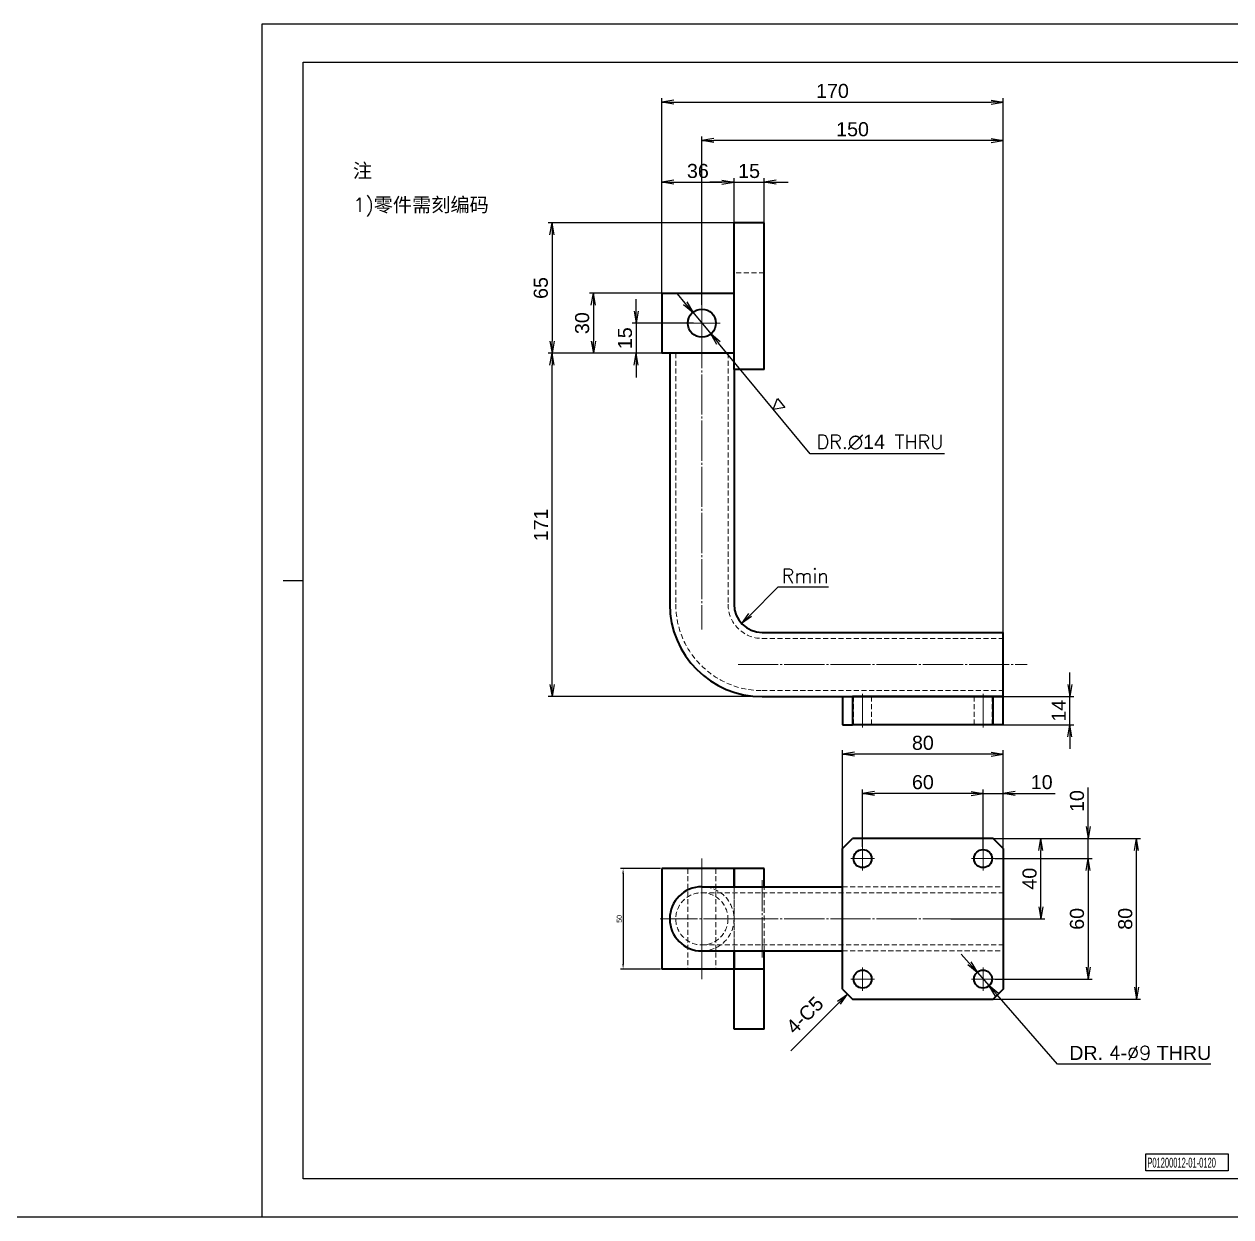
# Model space of a CAD drawing. Header units: millimetres. Extents: x 1842 to 16330, y -758 to 3963.
# Drawn here: x 7735 to 8336, y 2038 to 2632 of the extents above; entities that cross this region are included whole.
import ezdxf
from ezdxf.enums import TextEntityAlignment as Align

# ---------------------------------------------------------------- set-up
doc = ezdxf.new("R2010")
doc.units = ezdxf.units.MM
doc.linetypes.add('CENTER-HOKUTO', pattern=[23, 20, -1, 1, -1])
doc.linetypes.add('HIDDEN-HOKUTO', pattern=[3.8, 2.5, -1.3])
doc.layers.add('AM_7', color=2, linetype='CENTER-HOKUTO', lineweight=30)
doc.layers.add('AM_HID', color=1, linetype='HIDDEN-HOKUTO', lineweight=25)
doc.layers.add('title_frame', color=7, linetype='Continuous')
doc.layers.add('word_dim', color=253, linetype='Continuous')
doc.styles.add('MX_NOTE_STANDARD', font='txt.shx', dxfattribs={"bigfont": 'bigfont.shx'})
doc.styles.get("Standard").update_dxf_attribs({"font": 'arial.ttf'})
doc.dimstyles.new('HKT 1-2', dxfattribs={"dimscale": 2, "dimtxt": 3.5, "dimasz": 3, "dimexe": 1, "dimexo": 0, "dimgap": 1, "dimtad": 3, "dimdsep": 46, "dimtxsty": 'Standard', "dimblk1": 'OPEN', "dimblk2": 'OPEN', "dimsah": 1, "dimcen": 0, "dimclrd": 256, "dimclre": 256, "dimclrt": 3, "dimazin": 2, "dimtfac": 1, "dimtmove": 0, "dimatfit": 3, "dimldrblk": 'OPEN', "dimfxl": 0, "dimtolj": 1, "dimlwd": 25, "dimlwe": 25, "dimarcsym": 0})
doc.dimstyles.new('HKT 1-2$3', dxfattribs={"dimscale": 2, "dimtxt": 3.5, "dimasz": 3, "dimexe": 1, "dimexo": 0, "dimgap": 1, "dimtad": 3, "dimtoh": 1, "dimdsep": 46, "dimtxsty": 'Standard', "dimblk1": 'OPEN', "dimblk2": 'OPEN', "dimsah": 1, "dimcen": 0, "dimclrd": 256, "dimclre": 256, "dimclrt": 3, "dimazin": 2, "dimtfac": 1, "dimtmove": 0, "dimatfit": 3, "dimldrblk": 'OPEN', "dimfxl": 0, "dimtolj": 1, "dimlwd": 25, "dimlwe": 25, "dimarcsym": 0})
doc.dimstyles.new('HKT 1-2$4', dxfattribs={"dimscale": 2, "dimtxt": 3.5, "dimasz": 3, "dimexe": 1, "dimexo": 0, "dimgap": 1, "dimtad": 3, "dimtoh": 1, "dimdsep": 46, "dimtxsty": 'Standard', "dimblk1": 'OPEN', "dimblk2": 'OPEN', "dimsah": 1, "dimcen": 0, "dimclrd": 256, "dimclre": 256, "dimclrt": 3, "dimazin": 2, "dimtfac": 1, "dimtmove": 0, "dimatfit": 3, "dimldrblk": 'OPEN', "dimfxl": 0, "dimtolj": 1, "dimlwd": 25, "dimlwe": 25, "dimarcsym": 0})
doc.dimstyles.new('ISO-25', dxfattribs={"dimtxt": 2.5, "dimasz": 2.5, "dimexe": 1.25, "dimexo": 0.625, "dimtad": 1, "dimtxsty": 'Standard', "dimcen": 2.5, "dimadec": 0, "dimazin": 0, "dimtfac": 1, "dimtmove": 0, "dimatfit": 3, "dimfxl": 0, "dimarcsym": 0})

# ---------------------------------------------------------------- blocks, each defined once
blk = doc.blocks.new('_Open')
at = {"color": 0, "lineweight": -2}
for p, q in [((-1, 0.17), (0, 0)), ((-1, -0.17), (0, 0)), ((0, 0), (-1, 0))]:
    blk.add_line(p, q, dxfattribs=at)
blk = doc.blocks.new('*D169')
at = {"layer": 'DEFPOINTS', "color": 0, "ltscale": 2, "transparency": 16777216}
for p in [(8222.21, 2296.96), (8255.37, 2296.96), (8222.21, 2282.96)]:
    blk.add_point(p, dxfattribs=at)
at = {"layer": 'word_dim', "lineweight": 25, "ltscale": 2, "transparency": 16777216}
for p, q in [((8255.37, 2302.96), (8255.37, 2308.96)), ((8222.21, 2296.96), (8257.37, 2296.96)), ((8255.37, 2282.96), (8255.37, 2296.96)), ((8222.21, 2282.96), (8257.37, 2282.96)), ((8255.37, 2276.96), (8255.37, 2270.96))]:
    blk.add_line(p, q, dxfattribs=at)
at = {"layer": 'word_dim', "lineweight": 25, "ltscale": 2, "transparency": 16777216, "xscale": 6, "yscale": 6, "zscale": 6}
for p, rotation in [((8255.37, 2296.96), 270), ((8255.37, 2282.96), 90)]:
    blk.add_blockref('_Open', p, dxfattribs=dict(at, rotation=rotation))
at = {"layer": 'word_dim', "color": 3, "ltscale": 2, "transparency": 16777216, "insert": (8249.86, 2289.96), "char_height": 7, "attachment_point": 5, "rotation": 90}
blk.add_mtext('\\A1;14', dxfattribs=at)
blk = doc.blocks.new('*D170')
at = {"layer": 'DEFPOINTS', "color": 0, "ltscale": 2, "transparency": 16777216}
for p in [(8072.21, 2573.91), (8072.21, 2492.06), (8222.21, 2328.96)]:
    blk.add_point(p, dxfattribs=at)
at = {"layer": 'word_dim', "lineweight": 25, "ltscale": 2, "transparency": 16777216}
for p, q in [((8072.21, 2492.06), (8072.21, 2575.91)), ((8216.21, 2573.91), (8078.21, 2573.91)), ((8222.21, 2328.96), (8222.21, 2575.91))]:
    blk.add_line(p, q, dxfattribs=at)
at = {"layer": 'word_dim', "lineweight": 25, "ltscale": 2, "transparency": 16777216, "xscale": 6, "yscale": 6, "zscale": 6, "rotation": 180}
blk.add_blockref('_Open', (8072.21, 2573.91), dxfattribs=at)
at = {"layer": 'word_dim', "lineweight": 25, "ltscale": 2, "transparency": 16777216, "xscale": 6, "yscale": 6, "zscale": 6}
blk.add_blockref('_Open', (8222.21, 2573.91), dxfattribs=at)
at = {"layer": 'word_dim', "color": 3, "ltscale": 2, "transparency": 16777216, "insert": (8147.21, 2579.49), "char_height": 7, "attachment_point": 5}
blk.add_mtext('\\A1;150', dxfattribs=at)
blk = doc.blocks.new('*D171')
at = {"layer": 'DEFPOINTS', "color": 0, "ltscale": 2, "transparency": 16777216}
for p in [(8222.21, 2592.99), (8052.21, 2497.96), (8222.21, 2296.96)]:
    blk.add_point(p, dxfattribs=at)
at = {"layer": 'word_dim', "lineweight": 25, "ltscale": 2, "transparency": 16777216}
for p, q in [((8052.21, 2497.96), (8052.21, 2594.99)), ((8058.21, 2592.99), (8216.21, 2592.99)), ((8222.21, 2296.96), (8222.21, 2594.99))]:
    blk.add_line(p, q, dxfattribs=at)
at = {"layer": 'word_dim', "lineweight": 25, "ltscale": 2, "transparency": 16777216, "xscale": 6, "yscale": 6, "zscale": 6, "rotation": 180}
blk.add_blockref('_Open', (8052.21, 2592.99), dxfattribs=at)
at = {"layer": 'word_dim', "lineweight": 25, "ltscale": 2, "transparency": 16777216, "xscale": 6, "yscale": 6, "zscale": 6}
blk.add_blockref('_Open', (8222.21, 2592.99), dxfattribs=at)
at = {"layer": 'word_dim', "color": 3, "ltscale": 2, "transparency": 16777216, "insert": (8137.21, 2598.56), "char_height": 7, "attachment_point": 5}
blk.add_mtext('\\A1;170', dxfattribs=at)
blk = doc.blocks.new('*D172')
at = {"layer": 'DEFPOINTS', "color": 0, "ltscale": 2, "transparency": 16777216}
for p in [(8088.21, 2553.13), (8088.21, 2532.96), (8052.21, 2497.96)]:
    blk.add_point(p, dxfattribs=at)
at = {"layer": 'word_dim', "lineweight": 25, "ltscale": 2, "transparency": 16777216}
for p, q in [((8052.21, 2497.96), (8052.21, 2555.13)), ((8058.21, 2553.13), (8082.21, 2553.13)), ((8088.21, 2532.96), (8088.21, 2555.13))]:
    blk.add_line(p, q, dxfattribs=at)
at = {"layer": 'word_dim', "lineweight": 25, "ltscale": 2, "transparency": 16777216, "xscale": 6, "yscale": 6, "zscale": 6, "rotation": 180}
blk.add_blockref('_Open', (8052.21, 2553.13), dxfattribs=at)
at = {"layer": 'word_dim', "lineweight": 25, "ltscale": 2, "transparency": 16777216, "xscale": 6, "yscale": 6, "zscale": 6}
blk.add_blockref('_Open', (8088.21, 2553.13), dxfattribs=at)
at = {"layer": 'word_dim', "color": 3, "ltscale": 2, "transparency": 16777216, "insert": (8070.21, 2558.71), "char_height": 7, "attachment_point": 5}
blk.add_mtext('\\A1;36', dxfattribs=at)
blk = doc.blocks.new('*D173')
at = {"layer": 'DEFPOINTS', "color": 0, "ltscale": 2, "transparency": 16777216}
for p in [(8103.21, 2553.13), (8088.21, 2532.96), (8103.21, 2532.96)]:
    blk.add_point(p, dxfattribs=at)
at = {"layer": 'word_dim', "lineweight": 25, "ltscale": 2, "transparency": 16777216}
for p, q in [((8082.21, 2553.13), (8076.21, 2553.13)), ((8088.21, 2532.96), (8088.21, 2555.13)), ((8088.21, 2553.13), (8103.21, 2553.13)), ((8103.21, 2532.96), (8103.21, 2555.13)), ((8109.21, 2553.13), (8115.21, 2553.13))]:
    blk.add_line(p, q, dxfattribs=at)
at = {"layer": 'word_dim', "lineweight": 25, "ltscale": 2, "transparency": 16777216, "xscale": 6, "yscale": 6, "zscale": 6}
blk.add_blockref('_Open', (8088.21, 2553.13), dxfattribs=at)
at = {"layer": 'word_dim', "lineweight": 25, "ltscale": 2, "transparency": 16777216, "xscale": 6, "yscale": 6, "zscale": 6, "rotation": 180}
blk.add_blockref('_Open', (8103.21, 2553.13), dxfattribs=at)
at = {"layer": 'word_dim', "color": 3, "ltscale": 2, "transparency": 16777216, "insert": (8095.71, 2558.7), "char_height": 7, "attachment_point": 5}
blk.add_mtext('\\A1;15', dxfattribs=at)
blk = doc.blocks.new('*D174')
at = {"layer": 'DEFPOINTS', "color": 0, "ltscale": 2, "transparency": 16777216}
for p in [(8088.21, 2532.96), (7997.61, 2467.96), (8057.21, 2467.96)]:
    blk.add_point(p, dxfattribs=at)
at = {"layer": 'word_dim', "lineweight": 25, "ltscale": 2, "transparency": 16777216}
for p, q in [((8088.21, 2532.96), (7995.61, 2532.96)), ((7997.61, 2526.96), (7997.61, 2473.96)), ((8057.21, 2467.96), (7995.61, 2467.96))]:
    blk.add_line(p, q, dxfattribs=at)
at = {"layer": 'word_dim', "lineweight": 25, "ltscale": 2, "transparency": 16777216, "xscale": 6, "yscale": 6, "zscale": 6}
for p, rotation in [((7997.61, 2532.96), 90), ((7997.61, 2467.96), 270)]:
    blk.add_blockref('_Open', p, dxfattribs=dict(at, rotation=rotation))
at = {"layer": 'word_dim', "color": 3, "ltscale": 2, "transparency": 16777216, "insert": (7992.03, 2500.46), "char_height": 7, "attachment_point": 5, "rotation": 90}
blk.add_mtext('\\A1;65', dxfattribs=at)
blk = doc.blocks.new('*D175')
at = {"layer": 'DEFPOINTS', "color": 0, "ltscale": 2, "transparency": 16777216}
for p in [(8068.11, 2482.96), (8039.53, 2467.96), (8057.21, 2467.96)]:
    blk.add_point(p, dxfattribs=at)
at = {"layer": 'word_dim', "lineweight": 25, "ltscale": 2, "transparency": 16777216}
for p, q in [((8039.53, 2488.96), (8039.53, 2494.96)), ((8068.11, 2482.96), (8037.53, 2482.96)), ((8039.53, 2482.96), (8039.53, 2467.96)), ((8057.21, 2467.96), (8037.53, 2467.96)), ((8039.53, 2461.96), (8039.53, 2455.96))]:
    blk.add_line(p, q, dxfattribs=at)
at = {"layer": 'word_dim', "lineweight": 25, "ltscale": 2, "transparency": 16777216, "xscale": 6, "yscale": 6, "zscale": 6}
for p, rotation in [((8039.53, 2482.96), 270), ((8039.53, 2467.96), 90)]:
    blk.add_blockref('_Open', p, dxfattribs=dict(at, rotation=rotation))
at = {"layer": 'word_dim', "color": 3, "ltscale": 2, "transparency": 16777216, "insert": (8033.95, 2475.46), "char_height": 7, "attachment_point": 5, "rotation": 90}
blk.add_mtext('\\A1;15', dxfattribs=at)
blk = doc.blocks.new('*D176')
at = {"layer": 'DEFPOINTS', "color": 0, "ltscale": 2, "transparency": 16777216}
for p in [(8057.21, 2497.96), (8018.19, 2467.96), (8057.21, 2467.96)]:
    blk.add_point(p, dxfattribs=at)
at = {"layer": 'word_dim', "lineweight": 25, "ltscale": 2, "transparency": 16777216}
for p, q in [((8057.21, 2497.96), (8016.19, 2497.96)), ((8018.19, 2491.96), (8018.19, 2473.96)), ((8057.21, 2467.96), (8016.19, 2467.96))]:
    blk.add_line(p, q, dxfattribs=at)
at = {"layer": 'word_dim', "lineweight": 25, "ltscale": 2, "transparency": 16777216, "xscale": 6, "yscale": 6, "zscale": 6}
for p, rotation in [((8018.19, 2497.96), 90), ((8018.19, 2467.96), 270)]:
    blk.add_blockref('_Open', p, dxfattribs=dict(at, rotation=rotation))
at = {"layer": 'word_dim', "color": 3, "ltscale": 2, "transparency": 16777216, "insert": (8012.62, 2482.96), "char_height": 7, "attachment_point": 5, "rotation": 90}
blk.add_mtext('\\A1;30', dxfattribs=at)
blk = doc.blocks.new('*D177')
at = {"layer": 'DEFPOINTS', "color": 0, "ltscale": 2, "transparency": 16777216}
for p in [(7997.61, 2467.96), (8057.21, 2467.96), (8097.21, 2296.96)]:
    blk.add_point(p, dxfattribs=at)
at = {"layer": 'word_dim', "lineweight": 25, "ltscale": 2, "transparency": 16777216}
for p, q in [((8057.21, 2467.96), (7995.61, 2467.96)), ((7997.61, 2302.96), (7997.61, 2461.96)), ((8097.21, 2296.96), (7995.61, 2296.96))]:
    blk.add_line(p, q, dxfattribs=at)
at = {"layer": 'word_dim', "lineweight": 25, "ltscale": 2, "transparency": 16777216, "xscale": 6, "yscale": 6, "zscale": 6}
for p, rotation in [((7997.61, 2467.96), 90), ((7997.61, 2296.96), 270)]:
    blk.add_blockref('_Open', p, dxfattribs=dict(at, rotation=rotation))
at = {"layer": 'word_dim', "color": 3, "ltscale": 2, "transparency": 16777216, "insert": (7992.09, 2382.46), "char_height": 7, "attachment_point": 5, "rotation": 90}
blk.add_mtext('\\A1;171', dxfattribs=at)
blk = doc.blocks.new('*D178')
at = {"layer": 'DEFPOINTS', "color": 0, "ltscale": 2, "transparency": 16777216}
for p in [(8067.74, 2488.35), (8076.67, 2477.57)]:
    blk.add_point(p, dxfattribs=at)
at = {"layer": 'word_dim', "lineweight": 25, "ltscale": 2, "transparency": 16777216}
for p, q in [((8063.92, 2492.97), (8060.09, 2497.59)), ((8067.74, 2488.35), (8076.67, 2477.57)), ((8126.11, 2417.86), (8080.5, 2472.94)), ((8193.05, 2417.86), (8126.11, 2417.86))]:
    blk.add_line(p, q, dxfattribs=at)
at = {"layer": 'word_dim', "lineweight": 25, "ltscale": 2, "transparency": 16777216, "xscale": 6, "yscale": 6, "zscale": 6}
for p, rotation in [((8067.74, 2488.35), 309.6285558874514), ((8076.67, 2477.57), 129.6285558874514)]:
    blk.add_blockref('_Open', p, dxfattribs=dict(at, rotation=rotation))
at = {"layer": 'word_dim', "color": 3, "ltscale": 2, "transparency": 16777216, "insert": (8160.88, 2423.63), "char_height": 7, "attachment_point": 5}
blk.add_mtext('\\A1;{\\Fromans,bigfont|c134;DR.}∅14{\\Fromans,bigfont|c134; THRU}', dxfattribs=at)
blk = doc.blocks.new('*D179')
at = {"layer": 'DEFPOINTS', "color": 0, "ltscale": 2, "transparency": 16777216}
for p in [(8091.95, 2333.32), (8094.76, 2336.16)]:
    blk.add_point(p, dxfattribs=at)
at = {"layer": 'word_dim', "lineweight": 25, "ltscale": 2, "transparency": 16777216}
for p, q in [((8109.94, 2351.54), (8096.17, 2337.59)), ((8135.27, 2351.54), (8109.94, 2351.54))]:
    blk.add_line(p, q, dxfattribs=at)
at = {"layer": 'word_dim', "lineweight": 25, "ltscale": 2, "transparency": 16777216, "xscale": 6, "yscale": 6, "zscale": 6, "rotation": 225.3665463566019}
blk.add_blockref('_Open', (8091.95, 2333.32), dxfattribs=at)
at = {"layer": 'word_dim', "color": 3, "ltscale": 2, "transparency": 16777216, "insert": (8123.61, 2357.04), "char_height": 7, "attachment_point": 5}
blk.add_mtext('\\A1;{\\Fromans,bigfont|c134;Rmin}', dxfattribs=at)
blk = doc.blocks.new('*D180')
at = {"layer": 'DEFPOINTS', "color": 0, "ltscale": 2, "transparency": 16777216}
for p in [(8212.21, 2248.76), (8212.21, 2220.79), (8222.21, 2221.29)]:
    blk.add_point(p, dxfattribs=at)
at = {"layer": 'word_dim', "lineweight": 25, "ltscale": 2, "transparency": 16777216}
for p, q in [((8206.21, 2248.76), (8200.21, 2248.76)), ((8212.21, 2220.79), (8212.21, 2250.76)), ((8212.21, 2248.76), (8222.21, 2248.76)), ((8222.21, 2221.29), (8222.21, 2250.76)), ((8228.21, 2248.76), (8248.05, 2248.76))]:
    blk.add_line(p, q, dxfattribs=at)
at = {"layer": 'word_dim', "lineweight": 25, "ltscale": 2, "transparency": 16777216, "xscale": 6, "yscale": 6, "zscale": 6}
blk.add_blockref('_Open', (8212.21, 2248.76), dxfattribs=at)
at = {"layer": 'word_dim', "lineweight": 25, "ltscale": 2, "transparency": 16777216, "xscale": 6, "yscale": 6, "zscale": 6, "rotation": 180}
blk.add_blockref('_Open', (8222.21, 2248.76), dxfattribs=at)
at = {"layer": 'word_dim', "color": 3, "ltscale": 2, "transparency": 16777216, "insert": (8241.37, 2254.33), "char_height": 7, "attachment_point": 5}
blk.add_mtext('\\A1;10', dxfattribs=at)
blk = doc.blocks.new('*D181')
at = {"layer": 'DEFPOINTS', "color": 0, "ltscale": 2, "transparency": 16777216}
for p in [(8152.21, 2248.76), (8152.21, 2222.14), (8212.21, 2220.79)]:
    blk.add_point(p, dxfattribs=at)
at = {"layer": 'word_dim', "lineweight": 25, "ltscale": 2, "transparency": 16777216}
for p, q in [((8152.21, 2222.14), (8152.21, 2250.76)), ((8206.21, 2248.76), (8158.21, 2248.76)), ((8212.21, 2220.79), (8212.21, 2250.76))]:
    blk.add_line(p, q, dxfattribs=at)
at = {"layer": 'word_dim', "lineweight": 25, "ltscale": 2, "transparency": 16777216, "xscale": 6, "yscale": 6, "zscale": 6, "rotation": 180}
blk.add_blockref('_Open', (8152.21, 2248.76), dxfattribs=at)
at = {"layer": 'word_dim', "lineweight": 25, "ltscale": 2, "transparency": 16777216, "xscale": 6, "yscale": 6, "zscale": 6}
blk.add_blockref('_Open', (8212.21, 2248.76), dxfattribs=at)
at = {"layer": 'word_dim', "color": 3, "ltscale": 2, "transparency": 16777216, "insert": (8182.21, 2254.33), "char_height": 7, "attachment_point": 5}
blk.add_mtext('\\A1;60', dxfattribs=at)
blk = doc.blocks.new('*D182')
at = {"layer": 'DEFPOINTS', "color": 0, "ltscale": 2, "transparency": 16777216}
for p in [(8217.21, 2226.29), (8264.54, 2226.29), (8218.06, 2216.29)]:
    blk.add_point(p, dxfattribs=at)
at = {"layer": 'word_dim', "lineweight": 25, "ltscale": 2, "transparency": 16777216}
for p, q in [((8264.54, 2232.29), (8264.54, 2251.63)), ((8217.21, 2226.29), (8266.54, 2226.29)), ((8264.54, 2216.29), (8264.54, 2226.29)), ((8218.06, 2216.29), (8266.54, 2216.29)), ((8264.54, 2210.29), (8264.54, 2204.29))]:
    blk.add_line(p, q, dxfattribs=at)
at = {"layer": 'word_dim', "lineweight": 25, "ltscale": 2, "transparency": 16777216, "xscale": 6, "yscale": 6, "zscale": 6}
for p, rotation in [((8264.54, 2226.29), 270), ((8264.54, 2216.29), 90)]:
    blk.add_blockref('_Open', p, dxfattribs=dict(at, rotation=rotation))
at = {"layer": 'word_dim', "color": 3, "ltscale": 2, "transparency": 16777216, "insert": (8258.96, 2244.96), "char_height": 7, "attachment_point": 5, "rotation": 90}
blk.add_mtext('\\A1;10', dxfattribs=at)
blk = doc.blocks.new('*D183')
at = {"layer": 'DEFPOINTS', "color": 0, "ltscale": 2, "transparency": 16777216}
for p in [(8218.06, 2216.29), (8218.06, 2156.29), (8264.54, 2156.29)]:
    blk.add_point(p, dxfattribs=at)
at = {"layer": 'word_dim', "lineweight": 25, "ltscale": 2, "transparency": 16777216}
for p, q in [((8218.06, 2216.29), (8266.54, 2216.29)), ((8264.54, 2210.29), (8264.54, 2162.29)), ((8218.06, 2156.29), (8266.54, 2156.29))]:
    blk.add_line(p, q, dxfattribs=at)
at = {"layer": 'word_dim', "lineweight": 25, "ltscale": 2, "transparency": 16777216, "xscale": 6, "yscale": 6, "zscale": 6}
for p, rotation in [((8264.54, 2216.29), 90), ((8264.54, 2156.29), 270)]:
    blk.add_blockref('_Open', p, dxfattribs=dict(at, rotation=rotation))
at = {"layer": 'word_dim', "color": 3, "ltscale": 2, "transparency": 16777216, "insert": (8258.96, 2186.29), "char_height": 7, "attachment_point": 5, "rotation": 90}
blk.add_mtext('\\A1;60', dxfattribs=at)
blk = doc.blocks.new('*D184')
at = {"layer": 'DEFPOINTS', "color": 0, "ltscale": 2, "transparency": 16777216}
for p in [(8217.21, 2226.29), (8288.54, 2226.29), (8217.21, 2146.29)]:
    blk.add_point(p, dxfattribs=at)
at = {"layer": 'word_dim', "lineweight": 25, "ltscale": 2, "transparency": 16777216}
for p, q in [((8217.21, 2226.29), (8290.54, 2226.29)), ((8288.54, 2152.29), (8288.54, 2220.29)), ((8217.21, 2146.29), (8290.54, 2146.29))]:
    blk.add_line(p, q, dxfattribs=at)
at = {"layer": 'word_dim', "lineweight": 25, "ltscale": 2, "transparency": 16777216, "xscale": 6, "yscale": 6, "zscale": 6}
for p, rotation in [((8288.54, 2226.29), 90), ((8288.54, 2146.29), 270)]:
    blk.add_blockref('_Open', p, dxfattribs=dict(at, rotation=rotation))
at = {"layer": 'word_dim', "color": 3, "ltscale": 2, "transparency": 16777216, "insert": (8282.97, 2186.29), "char_height": 7, "attachment_point": 5, "rotation": 90}
blk.add_mtext('\\A1;80', dxfattribs=at)
blk = doc.blocks.new('*D185')
at = {"layer": 'DEFPOINTS', "color": 0, "ltscale": 2, "transparency": 16777216}
for p in [(8142.21, 2268.34), (8142.21, 2221.29), (8222.21, 2221.29)]:
    blk.add_point(p, dxfattribs=at)
at = {"layer": 'word_dim', "lineweight": 25, "ltscale": 2, "transparency": 16777216}
for p, q in [((8142.21, 2221.29), (8142.21, 2270.34)), ((8216.21, 2268.34), (8148.21, 2268.34)), ((8222.21, 2221.29), (8222.21, 2270.34))]:
    blk.add_line(p, q, dxfattribs=at)
at = {"layer": 'word_dim', "lineweight": 25, "ltscale": 2, "transparency": 16777216, "xscale": 6, "yscale": 6, "zscale": 6, "rotation": 180}
blk.add_blockref('_Open', (8142.21, 2268.34), dxfattribs=at)
at = {"layer": 'word_dim', "lineweight": 25, "ltscale": 2, "transparency": 16777216, "xscale": 6, "yscale": 6, "zscale": 6}
blk.add_blockref('_Open', (8222.21, 2268.34), dxfattribs=at)
at = {"layer": 'word_dim', "color": 3, "ltscale": 2, "transparency": 16777216, "insert": (8182.21, 2273.91), "char_height": 7, "attachment_point": 5}
blk.add_mtext('\\A1;80', dxfattribs=at)
blk = doc.blocks.new('*D186')
at = {"layer": 'DEFPOINTS', "color": 0, "ltscale": 2, "transparency": 16777216}
for p in [(8217.21, 2226.29), (8240.92, 2226.29), (8196.21, 2186.29)]:
    blk.add_point(p, dxfattribs=at)
at = {"layer": 'word_dim', "lineweight": 25, "ltscale": 2, "transparency": 16777216}
for p, q in [((8217.21, 2226.29), (8242.92, 2226.29)), ((8240.92, 2192.29), (8240.92, 2220.29)), ((8196.21, 2186.29), (8242.92, 2186.29))]:
    blk.add_line(p, q, dxfattribs=at)
at = {"layer": 'word_dim', "lineweight": 25, "ltscale": 2, "transparency": 16777216, "xscale": 6, "yscale": 6, "zscale": 6}
for p, rotation in [((8240.92, 2226.29), 90), ((8240.92, 2186.29), 270)]:
    blk.add_blockref('_Open', p, dxfattribs=dict(at, rotation=rotation))
at = {"layer": 'word_dim', "color": 3, "ltscale": 2, "transparency": 16777216, "insert": (8235.35, 2206.29), "char_height": 7, "attachment_point": 5, "rotation": 90}
blk.add_mtext('\\A1;40', dxfattribs=at)
blk = doc.blocks.new('*D187')
at = {"layer": 'DEFPOINTS', "color": 0, "transparency": 16777216}
for p in [(8209.25, 2159.68), (8215.17, 2152.9)]:
    blk.add_point(p, dxfattribs=at)
at = {"layer": 'word_dim', "lineweight": 25, "transparency": 16777216}
for p, q in [((8205.3, 2164.2), (8201.35, 2168.71)), ((8209.25, 2159.68), (8215.17, 2152.9)), ((8249.23, 2113.92), (8219.12, 2148.38)), ((8325.55, 2113.92), (8249.23, 2113.92))]:
    blk.add_line(p, q, dxfattribs=at)
at = {"layer": 'word_dim', "lineweight": 25, "transparency": 16777216, "xscale": 6, "yscale": 6, "zscale": 6}
for p, rotation in [((8209.25, 2159.68), 311.150082924753), ((8215.17, 2152.9), 131.150082924753)]:
    blk.add_blockref('_Open', p, dxfattribs=dict(at, rotation=rotation))
at = {"layer": 'word_dim', "color": 3, "transparency": 16777216, "insert": (8290.43, 2119.48), "char_height": 7, "attachment_point": 5}
blk.add_mtext('\\A1;DR. {\\Fromans,bigfont|c134;4}-{\\Fromans,bigfont|c134;∅9} THRU ', dxfattribs=at)
blk = doc.blocks.new('*D262')
at = {"color": 0, "lineweight": -2, "transparency": 16777216}
for p, q in [((8051.58, 2211.29), (8031.75, 2211.29)), ((8033, 2208.79), (8033, 2163.79)), ((8051.58, 2161.29), (8031.75, 2161.29))]:
    blk.add_line(p, q, dxfattribs=at)
at = {"color": 0, "transparency": 16777216}
for points in [[(8032.58, 2208.79), (8033.41, 2208.79), (8033, 2211.29)], [(8032.58, 2163.79), (8033.41, 2163.79), (8033, 2161.29)]]:
    blk.add_solid(points, dxfattribs=at)
at = {"layer": 'DEFPOINTS', "color": 0, "transparency": 16777216}
for p in [(8052.21, 2211.29), (8033, 2161.29), (8052.21, 2161.29)]:
    blk.add_point(p, dxfattribs=at)
at = {"color": 0, "transparency": 16777216, "insert": (8031.1, 2186.29), "char_height": 2.5, "attachment_point": 5, "rotation": 90}
blk.add_mtext('50', dxfattribs=at)

msp = doc.modelspace()

# ---------------------------------------------------------------- linework, layer by layer
at = {"color": 7, "lineweight": 35}
for p, q in [((8088.208, 2459.957), (8088.208, 2532.957)), ((8103.208, 2459.957), (8103.208, 2532.957)), ((8052.208, 2497.957), (8052.208, 2467.957)), ((8052.208, 2497.957), (8088.208, 2497.957)), ((8088.208, 2467.957), (8088.208, 2497.957)), ((8088.208, 2467.957), (8052.208, 2467.957)), ((8056.208, 2467.957), (8056.208, 2342.957)), ((8088.208, 2459.957), (8088.208, 2342.957)), ((8102.208, 2328.957), (8222.208, 2328.957)), ((8102.208, 2296.957), (8222.208, 2296.957)), ((8217.208, 2296.957), (8147.208, 2296.957)), ((8217.208, 2282.957), (8147.208, 2282.957)), ((8217.208, 2226.29), (8147.208, 2226.29)), ((8142.208, 2151.29), (8142.208, 2221.29)), ((8222.208, 2221.29), (8222.208, 2151.29)), ((8088.208, 2211.29), (8052.208, 2211.29)), ((8052.208, 2211.29), (8052.208, 2161.29)), ((8072.208, 2202.29), (8102.208, 2202.29)), ((8102.208, 2202.29), (8142.208, 2202.29)), ((8072.208, 2170.29), (8102.208, 2170.29)), ((8102.208, 2170.29), (8142.208, 2170.29)), ((8088.208, 2161.29), (8052.208, 2161.29)), ((8088.208, 2131.29), (8088.208, 2161.29)), ((8103.208, 2131.29), (8103.208, 2161.29)), ((8147.208, 2146.29), (8217.208, 2146.29))]:
    msp.add_line(p, q, dxfattribs=at)
at = {"color": 7, "lineweight": 35, "ltscale": 0.375}
for p, q in [((8103.208, 2532.957), (8088.208, 2532.957)), ((8103.208, 2459.957), (8088.208, 2459.957)), ((8103.208, 2211.29), (8088.208, 2211.29)), ((8103.208, 2161.29), (8088.208, 2161.29)), ((8103.208, 2131.29), (8088.208, 2131.29))]:
    msp.add_line(p, q, dxfattribs=at)
at = {"color": 7, "lineweight": 35, "ltscale": 0.4}
for p, q in [((8222.208, 2312.957), (8222.208, 2328.957)), ((8222.208, 2296.957), (8222.208, 2312.957))]:
    msp.add_line(p, q, dxfattribs=at)
at = {"color": 7, "lineweight": 35, "ltscale": 0.125}
for p, q in [((8142.208, 2296.957), (8147.208, 2296.957)), ((8222.208, 2296.957), (8217.208, 2296.957)), ((8142.208, 2282.957), (8147.208, 2282.957)), ((8222.208, 2282.957), (8217.208, 2282.957))]:
    msp.add_line(p, q, dxfattribs=at)
at = {"color": 7, "lineweight": 35, "ltscale": 0.35}
for p, q in [((8142.208, 2296.957), (8142.208, 2282.957)), ((8147.208, 2296.957), (8147.208, 2282.957)), ((8217.208, 2282.957), (8217.208, 2296.957)), ((8222.208, 2282.957), (8222.208, 2296.957))]:
    msp.add_line(p, q, dxfattribs=at)
at = {"color": 7, "lineweight": 35, "ltscale": 0.176777}
for p, q in [((8142.208, 2221.29), (8147.208, 2226.29)), ((8222.208, 2221.29), (8217.208, 2226.29)), ((8142.208, 2151.29), (8147.208, 2146.29)), ((8222.208, 2151.29), (8217.208, 2146.29))]:
    msp.add_line(p, q, dxfattribs=at)
at = {"color": 7, "lineweight": 35, "ltscale": 0.225003}
for p, q in [((8088.208, 2211.29), (8088.208, 2202.29)), ((8088.208, 2202.29), (8088.208, 2211.29)), ((8103.208, 2202.29), (8103.208, 2211.29))]:
    msp.add_line(p, q, dxfattribs=at)
at = {"color": 7, "lineweight": 35, "ltscale": 0.224997}
for p, q in [((8088.208, 2170.29), (8088.208, 2161.29)), ((8088.208, 2161.29), (8088.208, 2170.29)), ((8103.208, 2161.29), (8103.208, 2170.29))]:
    msp.add_line(p, q, dxfattribs=at)
msp.add_line((1841.956, 2037.875), (14508.801, 2037.875))
at = {"color": 7, "lineweight": 35}
for centre, radius in [((8072.208, 2482.957), 7), ((8152.208, 2216.29), 4.5), ((8212.208, 2216.29), 4.5), ((8152.208, 2156.29), 4.5), ((8212.208, 2156.29), 4.5)]:
    msp.add_circle(centre, radius, dxfattribs=at)
for centre, radius, start in [((8102.208, 2342.957), 46, 180.000005), ((8102.208, 2342.957), 14, 180.000005), ((8072.208, 2186.29), 16, 90.000003)]:
    msp.add_arc(centre, radius, start, 269.999997, dxfattribs=at)
at = {"layer": 'AM_7', "lineweight": 13}
for p, q in [((8072.208, 2492.057), (8072.208, 2473.857)), ((8081.308, 2482.957), (8063.108, 2482.957)), ((8072.208, 2480.457), (8072.208, 2330.456)), ((8090.208, 2312.957), (8234.208, 2312.957)), ((8152.208, 2298.357), (8152.208, 2281.556)), ((8212.208, 2298.357), (8212.208, 2281.556)), ((8152.208, 2222.14), (8152.208, 2210.44)), ((8212.208, 2222.14), (8212.208, 2210.44)), ((8072.208, 2216.29), (8072.208, 2156.289)), ((8158.058, 2216.29), (8146.358, 2216.29)), ((8218.058, 2216.29), (8206.358, 2216.29)), ((8072.208, 2207.09), (8072.208, 2165.49)), ((8102.208, 2167.09), (8102.208, 2205.49)), ((8093.007, 2186.29), (8051.408, 2186.29)), ((8090.208, 2186.29), (8234.208, 2186.29)), ((8152.208, 2162.14), (8152.208, 2150.44)), ((8212.208, 2162.14), (8212.208, 2150.44)), ((8158.058, 2156.29), (8146.358, 2156.29)), ((8218.058, 2156.29), (8206.358, 2156.29))]:
    msp.add_line(p, q, dxfattribs=at)
at = {"layer": 'AM_HID', "color": 1, "lineweight": 13}
for p, q in [((8103.208, 2507.957), (8088.208, 2507.957)), ((8056.208, 2467.957), (8072.208, 2467.957)), ((8059.208, 2467.957), (8059.208, 2342.957)), ((8072.208, 2467.957), (8088.208, 2467.957)), ((8085.208, 2467.957), (8085.208, 2342.957)), ((8088.208, 2467.957), (8088.208, 2459.957)), ((8102.208, 2325.957), (8222.208, 2325.957)), ((8102.208, 2299.957), (8222.208, 2299.957)), ((8147.208, 2282.957), (8147.208, 2296.957)), ((8147.708, 2296.957), (8147.708, 2282.957)), ((8147.708, 2296.957), (8147.708, 2282.957)), ((8156.708, 2296.957), (8156.708, 2282.957)), ((8156.708, 2296.957), (8156.708, 2282.957)), ((8207.708, 2296.957), (8207.708, 2282.957)), ((8207.708, 2296.957), (8207.708, 2282.957)), ((8216.708, 2296.957), (8216.708, 2282.957)), ((8216.708, 2296.957), (8216.708, 2282.957)), ((8217.208, 2296.957), (8217.208, 2282.957)), ((8065.208, 2211.29), (8065.208, 2161.29)), ((8079.208, 2211.29), (8079.208, 2161.29)), ((8072.208, 2199.29), (8102.208, 2199.29)), ((8088.208, 2202.29), (8088.208, 2170.29)), ((8088.208, 2170.29), (8088.208, 2202.29)), ((8102.208, 2199.29), (8222.208, 2199.29)), ((8103.208, 2170.29), (8103.208, 2202.29)), ((8142.208, 2202.29), (8222.208, 2202.29)), ((8222.208, 2170.29), (8222.208, 2202.29)), ((8072.208, 2173.29), (8102.208, 2173.29)), ((8102.208, 2173.29), (8222.208, 2173.29)), ((8142.208, 2170.29), (8222.208, 2170.29))]:
    msp.add_line(p, q, dxfattribs=at)
msp.add_circle((8072.208, 2186.29), 13, dxfattribs=at)
for centre, radius, start, end in [((8102.208, 2342.957), 43, 180.000005, 269.999997), ((8102.208, 2342.957), 17, 180.000005, 269.999997), ((8072.208, 2186.29), 16, 269.999997, 90.000003)]:
    msp.add_arc(centre, radius, start, end, dxfattribs=at)
at = {"layer": 'title_frame'}
for p, q in [((7863.805, 2354.875), (7873.805, 2354.875)), ((8293.145, 2069.236), (8334.201, 2069.236)), ((8293.145, 2060.835), (8293.145, 2069.236)), ((8334.201, 2069.236), (8334.201, 2060.835)), ((8334.201, 2060.835), (8293.145, 2060.835)), ((8672.505, 2056.8), (8290.505, 2056.8))]:
    msp.add_line(p, q, dxfattribs=at)
at = {"layer": 'title_frame', "color": 4}
msp.add_lwpolyline([(8693.155, 2631.875), (7853.155, 2631.875), (7853.155, 2037.875), (8693.155, 2037.875)], close=True, dxfattribs=at)
at = {"layer": 'title_frame'}
msp.add_lwpolyline([(7873.805, 2612.95), (8672.505, 2612.95), (8672.505, 2056.8), (7873.805, 2056.8)], close=True, dxfattribs=at)
at = {"layer": 'word_dim', "color": 3, "ltscale": 2}
msp.add_lwpolyline([(8107.764, 2440.02), (8109.776, 2445.439), (8113.463, 2440.987)], close=True, dxfattribs=at)

# ---------------------------------------------------------------- texts
at = {"ltscale": 2, "char_height": 7, "attachment_point": 1}
for s, insert, width in [('{\\fSimSun|b0|i0|c134|p2;\\C3;注}', (7898.488, 2562.408), 20.72938), ('{\\Fromans,bigfont|c134;\\C3;1)\\fSimSun|b0|i0|c134|p2;零件需刻编码}', (7898.64, 2545.416), 193.81227)]:
    msp.add_mtext(s, dxfattribs=dict(at, insert=insert, width=width))
at = {"layer": 'title_frame', "color": 3, "insert": (8293.972, 2067.323), "char_height": 4.9, "width": 8.2214, "attachment_point": 1, "style": 'MX_NOTE_STANDARD'}
msp.add_mtext('{\\f3 of 9 Barcode|b0|i0|c0|p82;\\W0.5;P01200012-01\\f3 of 9 Barcode|b0|i0|c134|p82;-0120}', dxfattribs=at)
at = {"layer": 'word_dim', "color": 3, "ltscale": 2}
msp.add_text('4-C5', height=7, rotation=45, dxfattribs=at).set_placement((8134.878, 2141.907), align=Align.BOTTOM_RIGHT)

# ---------------------------------------------------------------- dimensions: what is measured, and where the dimension line sits
dim = msp.add_linear_dim(base=(8032.997, 2161.29), p1=(8052.208, 2211.29), p2=(8052.208, 2161.29), angle=90, dimstyle='ISO-25')
dim.commit()
dim.dimension.update_dxf_attribs({"geometry": '*D262', "text_midpoint": (8031.095, 2186.29)})
at = {"layer": 'word_dim', "ltscale": 2}
for base, p1, p2, picture, middle in [((8222.208, 2592.987), (8052.208, 2497.957), (8222.208, 2296.957), '*D171', (8137.208, 2598.561)), ((8072.208, 2573.915), (8222.208, 2328.957), (8072.208, 2492.057), '*D170', (8147.208, 2579.489)), ((8088.208, 2553.129), (8052.208, 2497.957), (8088.208, 2532.957), '*D172', (8070.208, 2558.705)), ((8103.208, 2553.129), (8088.208, 2532.957), (8103.208, 2532.957), '*D173', (8095.708, 2558.703)), ((8142.208, 2268.34), (8222.208, 2221.29), (8142.208, 2221.29), '*D185', (8182.208, 2273.914)), ((8152.207, 2248.758), (8212.208, 2220.79), (8152.207, 2222.14), '*D181', (8182.207, 2254.332))]:
    dim = msp.add_linear_dim(base=base, p1=p1, p2=p2, dimstyle='HKT 1-2', dxfattribs=at)
    dim.commit()
    dim.dimension.update_dxf_attribs({"geometry": picture, "text_midpoint": middle})
for base, p1, p2, picture, middle in [((7997.606, 2467.957), (8088.208, 2532.957), (8057.208, 2467.957), '*D174', (7992.032, 2500.457)), ((8018.195, 2467.957), (8057.208, 2497.957), (8057.208, 2467.957), '*D176', (8012.618, 2482.957)), ((7997.606, 2467.957), (8097.208, 2296.957), (8057.208, 2467.957), '*D177', (7992.091, 2382.457)), ((8255.374, 2296.957), (8222.208, 2282.957), (8222.208, 2296.957), '*D169', (8249.86, 2289.957)), ((8264.536, 2226.29), (8218.057, 2216.29), (8217.208, 2226.29), '*D182', (8258.962, 2244.962)), ((8240.923, 2226.29), (8196.207, 2186.29), (8217.208, 2226.29), '*D186', (8235.349, 2206.29)), ((8288.543, 2226.29), (8217.208, 2146.29), (8217.208, 2226.29), '*D184', (8282.969, 2186.29)), ((8264.536, 2156.29), (8218.057, 2216.29), (8218.057, 2156.29), '*D183', (8258.962, 2186.29))]:
    dim = msp.add_linear_dim(base=base, p1=p1, p2=p2, angle=90, dimstyle='HKT 1-2', dxfattribs=at)
    dim.commit()
    dim.dimension.update_dxf_attribs({"geometry": picture, "text_midpoint": middle})
dim = msp.add_linear_dim(base=(8039.527, 2467.957), p1=(8068.107, 2482.957), p2=(8057.208, 2467.957), angle=90, dimstyle='HKT 1-2', dxfattribs=at)
dim.commit()
dim.dimension.update_dxf_attribs({"geometry": '*D175', "text_midpoint": (8039.527, 2475.457), "dimtype": 160})
dim = msp.add_diameter_dim_2p(p1=(8067.743, 2488.348), p2=(8076.673, 2477.566), text='{\\Fromans,bigfont|c134;DR.}<>{\\Fromans,bigfont|c134; THRU}', dimstyle='HKT 1-2$3', dxfattribs=at)
dim.commit()
dim.dimension.update_dxf_attribs({"geometry": '*D178', "text_midpoint": (8160.878, 2417.865), "dimtype": 163})
dim = msp.add_radius_dim(center=(8094.762, 2336.165), mpoint=(8091.952, 2333.318), text='{\\Fromans,bigfont|c134;Rmin}', dimstyle='HKT 1-2$4', override={"dimtmove": 1}, dxfattribs=at)
dim.commit()
dim.dimension.update_dxf_attribs({"geometry": '*D179', "text_midpoint": (8109.942, 2351.54), "dimtype": 164})
dim = msp.add_linear_dim(base=(8212.208, 2248.758), p1=(8222.208, 2221.29), p2=(8212.208, 2220.79), dimstyle='HKT 1-2', dxfattribs=at)
dim.commit()
dim.dimension.update_dxf_attribs({"geometry": '*D180', "text_midpoint": (8241.374, 2248.758), "dimtype": 160})
at = {"layer": 'word_dim'}
dim = msp.add_diameter_dim_2p(p1=(8209.247, 2159.678), p2=(8215.169, 2152.901), text='DR. {\\Fromans,bigfont|c134;4}-{\\Fromans,bigfont|c134;<>} THRU ', dimstyle='HKT 1-2$3', dxfattribs=at)
dim.commit()
dim.dimension.update_dxf_attribs({"geometry": '*D187', "text_midpoint": (8290.431, 2113.924), "dimtype": 163})

# ---------------------------------------------------------------- leaders
at = {"layer": 'word_dim', "ltscale": 2}
msp.add_leader([(8144.708, 2148.79), (8116.423, 2120.506)], dimstyle='HKT 1-2', dxfattribs=at)

doc.saveas('drawing.dxf')
